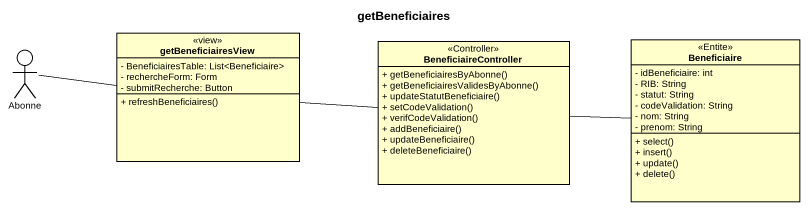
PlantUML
@startuml
title getBeneficiaires
allowmixing
hide circle
hide empty members
skinparam classAttributeIconSize 0
actor Abonne
class getBeneficiairesView <<view>> {
  - BeneficiairesTable: List<Beneficiaire>
  - rechercheForm: Form
  - submitRecherche: Button
  + refreshBeneficiaires()
}
class BeneficiaireController <<Controller>> {
  + getBeneficiairesByAbonne()
  + getBeneficiairesValidesByAbonne()
  + updateStatutBeneficiaire()
  + setCodeValidation()
  + verifCodeValidation()
  + addBeneficiaire()
  + updateBeneficiaire()
  + deleteBeneficiaire()
}
class Beneficiaire <<Entite>> {
  - idBeneficiaire: int
  - RIB: String
  - statut: String
  - codeValidation: String
  - nom: String
  - prenom: String
  + select()
  + insert()
  + update()
  + delete()
}
Abonne -right- getBeneficiairesView
getBeneficiairesView -right- BeneficiaireController
BeneficiaireController -right- Beneficiaire
@enduml
